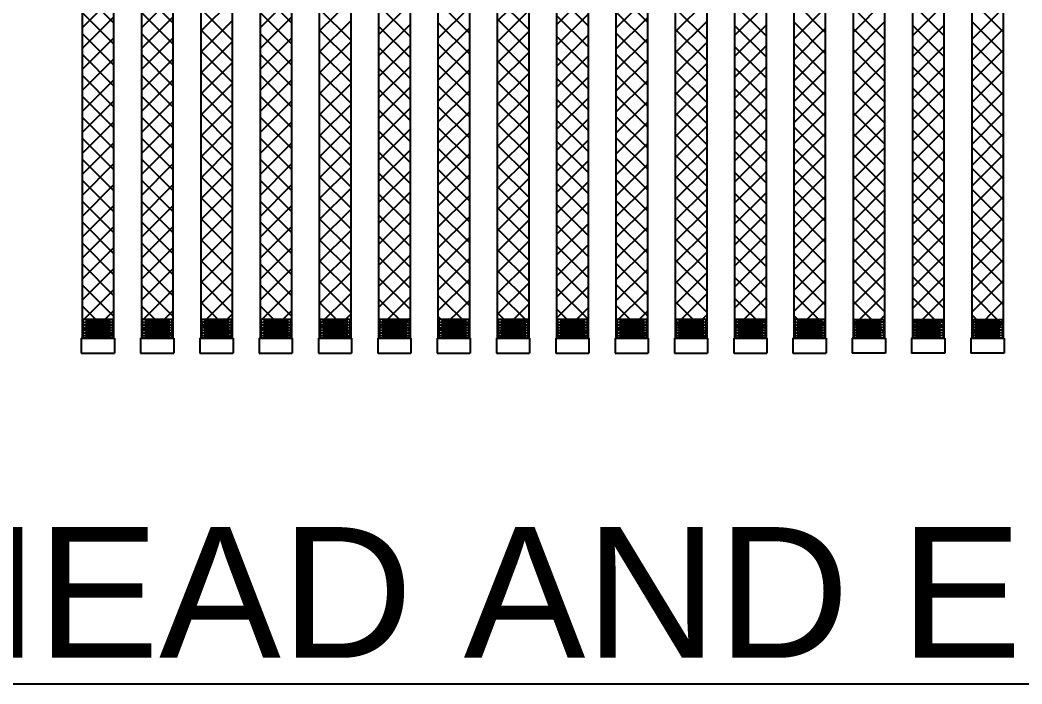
# Model space of a CAD drawing. Header units: inches. Extents: x 12 to 318, y 5 to 204.
# Drawn here: x 173.82 to 184.73, y 171.18 to 178.42 of the extents above; entities that cross this region are included whole.
import ezdxf

# ---------------------------------------------------------------- set-up
doc = ezdxf.new("R2010")
doc.units = ezdxf.units.IN
doc.header["$LTSCALE"] = 9.5
doc.header["$MEASUREMENT"] = 0
doc.layers.get('0').update_dxf_attribs({"lineweight": 25})
doc.layers.add('Brade', color=5, linetype='Continuous', lineweight=25, true_color=0x0000ff)
doc.layers.add('Symbol (ANSI)', color=7, linetype='Continuous', lineweight=25)
doc.styles.add('Note Text (ANSI)', font='arial.ttf')

# ---------------------------------------------------------------- blocks, each defined once
blk = doc.blocks.new('UPPER HEAD ADN ELEMENT DETAIL')
at = {"layer": 'Brade', "lineweight": 25}
for p, q in [((-0.51545, 0.00996), (-0.51545, -0.5377)), ((-0.49742, 0.00996), (-0.49742, -0.5377)), ((-0.48144, 0.00996), (-0.48144, -0.5377)), ((-0.46341, 0.00996), (-0.46341, -0.5377)), ((-0.44743, 0.00996), (-0.44743, -0.5377)), ((-0.4294, 0.00996), (-0.4294, -0.5377)), ((-0.41341, 0.00996), (-0.41341, -0.5377)), ((-0.39539, 0.00996), (-0.39539, -0.5377)), ((-0.3794, 0.00996), (-0.3794, -0.5377)), ((-0.36138, 0.00996), (-0.36138, -0.5377)), ((-0.34539, 0.00996), (-0.34539, -0.5377)), ((-0.32736, 0.00996), (-0.32736, -0.5377)), ((-0.31138, 0.00996), (-0.31138, -0.5377)), ((-0.29335, 0.00996), (-0.29335, -0.5377)), ((-0.27737, 0.00996), (-0.27737, -0.5377)), ((-0.25934, 0.00996), (-0.25934, -0.5377)), ((-0.24336, 0.00996), (-0.24336, -0.5377)), ((-0.22533, 0.00996), (-0.22533, -0.5377)), ((-0.20934, 0.00996), (-0.20934, -0.5377)), ((-0.19132, 0.00996), (-0.19132, -0.5377)), ((-0.17533, 0.00996), (-0.17533, -0.5377)), ((-0.15731, 0.00996), (-0.15731, -0.5377)), ((-0.14132, 0.00996), (-0.14132, -0.5377)), ((-0.12329, 0.00996), (-0.12329, -0.5377)), ((-0.10731, 0.00996), (-0.10731, -0.5377)), ((-0.08928, 0.00996), (-0.08928, -0.5377)), ((-0.0733, 0.00996), (-0.0733, -0.5377)), ((-0.05527, 0.00996), (-0.05527, -0.5377)), ((-0.03929, 0.00996), (-0.03929, -0.5377)), ((-0.02126, 0.00996), (-0.02126, -0.5377)), ((-0.00527, 0.00996), (-0.00527, -0.5377)), ((0.01275, 0.00996), (0.01275, -0.5377)), ((-0.49793, -0.52699), (-0.51494, -0.52699)), ((-0.51494, -0.52699), (-0.51494, -0.5377)), ((-0.49793, -0.52699), (-0.51494, -0.52699)), ((-0.51494, -0.52699), (-0.51494, -0.5377)), ((-0.49913, -0.52784), (-0.51349, -0.52784)), ((-0.49793, -0.52699), (-0.49793, -0.5377)), ((-0.49793, -0.52699), (-0.49793, -0.5377)), ((-0.46392, -0.52699), (-0.48093, -0.52699)), ((-0.48093, -0.52699), (-0.48093, -0.5377)), ((-0.46392, -0.52699), (-0.48093, -0.52699)), ((-0.48093, -0.52699), (-0.48093, -0.5377)), ((-0.46512, -0.52784), (-0.47948, -0.52784)), ((-0.46392, -0.52699), (-0.46392, -0.5377)), ((-0.46392, -0.52699), (-0.46392, -0.5377)), ((-0.42991, -0.52699), (-0.44692, -0.52699)), ((-0.44692, -0.52699), (-0.44692, -0.5377)), ((-0.42991, -0.52699), (-0.44692, -0.52699)), ((-0.44692, -0.52699), (-0.44692, -0.5377)), ((-0.4311, -0.52784), (-0.44546, -0.52784)), ((-0.42991, -0.52699), (-0.42991, -0.5377)), ((-0.42991, -0.52699), (-0.42991, -0.5377)), ((-0.3959, -0.52699), (-0.4129, -0.52699)), ((-0.4129, -0.52699), (-0.4129, -0.5377)), ((-0.3959, -0.52699), (-0.4129, -0.52699)), ((-0.4129, -0.52699), (-0.4129, -0.5377)), ((-0.39709, -0.52784), (-0.41145, -0.52784)), ((-0.3959, -0.52699), (-0.3959, -0.5377)), ((-0.3959, -0.52699), (-0.3959, -0.5377)), ((-0.36189, -0.52699), (-0.37889, -0.52699)), ((-0.37889, -0.52699), (-0.37889, -0.5377)), ((-0.36189, -0.52699), (-0.37889, -0.52699)), ((-0.37889, -0.52699), (-0.37889, -0.5377)), ((-0.36308, -0.52784), (-0.37744, -0.52784)), ((-0.36189, -0.52699), (-0.36189, -0.5377)), ((-0.36189, -0.52699), (-0.36189, -0.5377)), ((-0.32787, -0.52699), (-0.34488, -0.52699)), ((-0.34488, -0.52699), (-0.34488, -0.5377)), ((-0.32787, -0.52699), (-0.34488, -0.52699)), ((-0.34488, -0.52699), (-0.34488, -0.5377)), ((-0.32907, -0.52784), (-0.34343, -0.52784)), ((-0.32787, -0.52699), (-0.32787, -0.5377)), ((-0.32787, -0.52699), (-0.32787, -0.5377)), ((-0.29386, -0.52699), (-0.31087, -0.52699)), ((-0.31087, -0.52699), (-0.31087, -0.5377)), ((-0.29386, -0.52699), (-0.31087, -0.52699)), ((-0.31087, -0.52699), (-0.31087, -0.5377)), ((-0.29506, -0.52784), (-0.30942, -0.52784)), ((-0.29386, -0.52699), (-0.29386, -0.5377)), ((-0.29386, -0.52699), (-0.29386, -0.5377)), ((-0.27686, -0.52699), (-0.27686, -0.5377)), ((-0.25985, -0.52699), (-0.27686, -0.52699)), ((-0.27686, -0.52699), (-0.27686, -0.5377)), ((-0.25985, -0.52699), (-0.27686, -0.52699)), ((-0.26105, -0.52784), (-0.27541, -0.52784)), ((-0.25985, -0.52699), (-0.25985, -0.5377)), ((-0.25985, -0.52699), (-0.25985, -0.5377)), ((-0.24285, -0.52699), (-0.24285, -0.5377)), ((-0.22584, -0.52699), (-0.24285, -0.52699)), ((-0.24285, -0.52699), (-0.24285, -0.5377)), ((-0.22584, -0.52699), (-0.24285, -0.52699)), ((-0.22703, -0.52784), (-0.24139, -0.52784)), ((-0.22584, -0.52699), (-0.22584, -0.5377)), ((-0.22584, -0.52699), (-0.22584, -0.5377)), ((-0.20883, -0.52699), (-0.20883, -0.5377)), ((-0.19183, -0.52699), (-0.20883, -0.52699)), ((-0.20883, -0.52699), (-0.20883, -0.5377)), ((-0.19183, -0.52699), (-0.20883, -0.52699)), ((-0.19302, -0.52784), (-0.20738, -0.52784)), ((-0.19183, -0.52699), (-0.19183, -0.5377)), ((-0.19183, -0.52699), (-0.19183, -0.5377)), ((-0.17482, -0.52699), (-0.17482, -0.5377)), ((-0.15782, -0.52699), (-0.17482, -0.52699)), ((-0.17482, -0.52699), (-0.17482, -0.5377)), ((-0.15782, -0.52699), (-0.17482, -0.52699)), ((-0.15901, -0.52784), (-0.17337, -0.52784)), ((-0.15782, -0.52699), (-0.15782, -0.5377)), ((-0.15782, -0.52699), (-0.15782, -0.5377)), ((-0.14081, -0.52699), (-0.14081, -0.5377)), ((-0.1238, -0.52699), (-0.14081, -0.52699)), ((-0.14081, -0.52699), (-0.14081, -0.5377)), ((-0.1238, -0.52699), (-0.14081, -0.52699)), ((-0.125, -0.52784), (-0.13936, -0.52784)), ((-0.1238, -0.52699), (-0.1238, -0.5377)), ((-0.1238, -0.52699), (-0.1238, -0.5377)), ((-0.1068, -0.52699), (-0.1068, -0.5377)), ((-0.08979, -0.52699), (-0.1068, -0.52699)), ((-0.1068, -0.52699), (-0.1068, -0.5377)), ((-0.08979, -0.52699), (-0.1068, -0.52699)), ((-0.09099, -0.52784), (-0.10535, -0.52784)), ((-0.08979, -0.52699), (-0.08979, -0.5377)), ((-0.08979, -0.52699), (-0.08979, -0.5377)), ((-0.07279, -0.52699), (-0.07279, -0.5377)), ((-0.07279, -0.52699), (-0.05578, -0.52699)), ((-0.07279, -0.52699), (-0.07279, -0.5377)), ((-0.07279, -0.52699), (-0.05578, -0.52699)), ((-0.07159, -0.52784), (-0.05723, -0.52784)), ((-0.05578, -0.52699), (-0.05578, -0.5377)), ((-0.05578, -0.52699), (-0.05578, -0.5377)), ((-0.03878, -0.52699), (-0.03878, -0.5377)), ((-0.03878, -0.52699), (-0.02177, -0.52699)), ((-0.03878, -0.52699), (-0.03878, -0.5377)), ((-0.03878, -0.52699), (-0.02177, -0.52699)), ((-0.03758, -0.52784), (-0.02322, -0.52784)), ((-0.02177, -0.52699), (-0.02177, -0.5377)), ((-0.02177, -0.52699), (-0.02177, -0.5377)), ((-0.00476, -0.52699), (-0.00476, -0.5377)), ((-0.00476, -0.52699), (0.01224, -0.52699)), ((-0.00476, -0.52699), (-0.00476, -0.5377)), ((-0.00476, -0.52699), (0.01224, -0.52699)), ((-0.00357, -0.52784), (0.01079, -0.52784)), ((0.01224, -0.52699), (0.01224, -0.5377)), ((0.01224, -0.52699), (0.01224, -0.5377)), ((-0.51494, -0.52852), (-0.49793, -0.52852)), ((-0.51494, -0.52852), (-0.49793, -0.52852)), ((-0.51494, -0.53005), (-0.49793, -0.53005)), ((-0.51494, -0.53005), (-0.49793, -0.53005)), ((-0.51494, -0.53158), (-0.49793, -0.53158)), ((-0.51494, -0.53158), (-0.49793, -0.53158)), ((-0.51494, -0.53311), (-0.49793, -0.53311)), ((-0.51494, -0.53311), (-0.49793, -0.53311)), ((-0.49913, -0.52937), (-0.51349, -0.52937)), ((-0.49913, -0.5309), (-0.51349, -0.5309)), ((-0.49913, -0.53243), (-0.51349, -0.53243)), ((-0.49913, -0.53396), (-0.51349, -0.53396)), ((-0.48093, -0.52852), (-0.46392, -0.52852)), ((-0.48093, -0.52852), (-0.46392, -0.52852)), ((-0.48093, -0.53005), (-0.46392, -0.53005)), ((-0.48093, -0.53005), (-0.46392, -0.53005)), ((-0.48093, -0.53158), (-0.46392, -0.53158)), ((-0.48093, -0.53158), (-0.46392, -0.53158)), ((-0.48093, -0.53311), (-0.46392, -0.53311)), ((-0.48093, -0.53311), (-0.46392, -0.53311)), ((-0.46512, -0.52937), (-0.47948, -0.52937)), ((-0.46512, -0.5309), (-0.47948, -0.5309)), ((-0.46512, -0.53243), (-0.47948, -0.53243)), ((-0.46512, -0.53396), (-0.47948, -0.53396)), ((-0.44692, -0.52852), (-0.42991, -0.52852)), ((-0.44692, -0.52852), (-0.42991, -0.52852)), ((-0.44692, -0.53005), (-0.42991, -0.53005)), ((-0.44692, -0.53005), (-0.42991, -0.53005)), ((-0.44692, -0.53158), (-0.42991, -0.53158)), ((-0.44692, -0.53158), (-0.42991, -0.53158)), ((-0.44692, -0.53311), (-0.42991, -0.53311)), ((-0.44692, -0.53311), (-0.42991, -0.53311)), ((-0.4311, -0.52937), (-0.44546, -0.52937)), ((-0.4311, -0.5309), (-0.44546, -0.5309)), ((-0.4311, -0.53243), (-0.44546, -0.53243)), ((-0.4311, -0.53396), (-0.44546, -0.53396)), ((-0.4129, -0.52852), (-0.3959, -0.52852)), ((-0.4129, -0.52852), (-0.3959, -0.52852)), ((-0.4129, -0.53005), (-0.3959, -0.53005)), ((-0.4129, -0.53005), (-0.3959, -0.53005)), ((-0.4129, -0.53158), (-0.3959, -0.53158)), ((-0.4129, -0.53158), (-0.3959, -0.53158)), ((-0.4129, -0.53311), (-0.3959, -0.53311)), ((-0.4129, -0.53311), (-0.3959, -0.53311)), ((-0.39709, -0.52937), (-0.41145, -0.52937)), ((-0.39709, -0.5309), (-0.41145, -0.5309)), ((-0.39709, -0.53243), (-0.41145, -0.53243)), ((-0.39709, -0.53396), (-0.41145, -0.53396)), ((-0.37889, -0.52852), (-0.36189, -0.52852)), ((-0.37889, -0.52852), (-0.36189, -0.52852)), ((-0.37889, -0.53005), (-0.36189, -0.53005)), ((-0.37889, -0.53005), (-0.36189, -0.53005)), ((-0.37889, -0.53158), (-0.36189, -0.53158)), ((-0.37889, -0.53158), (-0.36189, -0.53158)), ((-0.37889, -0.53311), (-0.36189, -0.53311)), ((-0.37889, -0.53311), (-0.36189, -0.53311)), ((-0.36308, -0.52937), (-0.37744, -0.52937)), ((-0.36308, -0.5309), (-0.37744, -0.5309)), ((-0.36308, -0.53243), (-0.37744, -0.53243)), ((-0.36308, -0.53396), (-0.37744, -0.53396)), ((-0.34488, -0.52852), (-0.32787, -0.52852)), ((-0.34488, -0.52852), (-0.32787, -0.52852)), ((-0.34488, -0.53005), (-0.32787, -0.53005)), ((-0.34488, -0.53005), (-0.32787, -0.53005)), ((-0.34488, -0.53158), (-0.32787, -0.53158)), ((-0.34488, -0.53158), (-0.32787, -0.53158)), ((-0.34488, -0.53311), (-0.32787, -0.53311)), ((-0.34488, -0.53311), (-0.32787, -0.53311)), ((-0.32907, -0.52937), (-0.34343, -0.52937)), ((-0.32907, -0.5309), (-0.34343, -0.5309)), ((-0.32907, -0.53243), (-0.34343, -0.53243)), ((-0.32907, -0.53396), (-0.34343, -0.53396)), ((-0.31087, -0.52852), (-0.29386, -0.52852)), ((-0.31087, -0.52852), (-0.29386, -0.52852)), ((-0.31087, -0.53005), (-0.29386, -0.53005)), ((-0.31087, -0.53005), (-0.29386, -0.53005)), ((-0.31087, -0.53158), (-0.29386, -0.53158)), ((-0.31087, -0.53158), (-0.29386, -0.53158)), ((-0.31087, -0.53311), (-0.29386, -0.53311)), ((-0.31087, -0.53311), (-0.29386, -0.53311)), ((-0.29506, -0.52937), (-0.30942, -0.52937)), ((-0.29506, -0.5309), (-0.30942, -0.5309)), ((-0.29506, -0.53243), (-0.30942, -0.53243)), ((-0.29506, -0.53396), (-0.30942, -0.53396)), ((-0.27686, -0.52852), (-0.25985, -0.52852)), ((-0.27686, -0.52852), (-0.25985, -0.52852)), ((-0.27686, -0.53005), (-0.25985, -0.53005)), ((-0.27686, -0.53005), (-0.25985, -0.53005)), ((-0.27686, -0.53158), (-0.25985, -0.53158)), ((-0.27686, -0.53158), (-0.25985, -0.53158)), ((-0.27686, -0.53311), (-0.25985, -0.53311)), ((-0.27686, -0.53311), (-0.25985, -0.53311)), ((-0.26105, -0.52937), (-0.27541, -0.52937)), ((-0.26105, -0.5309), (-0.27541, -0.5309)), ((-0.26105, -0.53243), (-0.27541, -0.53243)), ((-0.26105, -0.53396), (-0.27541, -0.53396)), ((-0.24285, -0.52852), (-0.22584, -0.52852)), ((-0.24285, -0.52852), (-0.22584, -0.52852)), ((-0.24285, -0.53005), (-0.22584, -0.53005)), ((-0.24285, -0.53005), (-0.22584, -0.53005)), ((-0.24285, -0.53158), (-0.22584, -0.53158)), ((-0.24285, -0.53158), (-0.22584, -0.53158)), ((-0.24285, -0.53311), (-0.22584, -0.53311)), ((-0.24285, -0.53311), (-0.22584, -0.53311)), ((-0.22703, -0.52937), (-0.24139, -0.52937)), ((-0.22703, -0.5309), (-0.24139, -0.5309)), ((-0.22703, -0.53243), (-0.24139, -0.53243)), ((-0.22703, -0.53396), (-0.24139, -0.53396)), ((-0.20883, -0.52852), (-0.19183, -0.52852)), ((-0.20883, -0.52852), (-0.19183, -0.52852)), ((-0.20883, -0.53005), (-0.19183, -0.53005)), ((-0.20883, -0.53005), (-0.19183, -0.53005)), ((-0.20883, -0.53158), (-0.19183, -0.53158)), ((-0.20883, -0.53158), (-0.19183, -0.53158)), ((-0.20883, -0.53311), (-0.19183, -0.53311)), ((-0.20883, -0.53311), (-0.19183, -0.53311)), ((-0.19302, -0.52937), (-0.20738, -0.52937)), ((-0.19302, -0.5309), (-0.20738, -0.5309)), ((-0.19302, -0.53243), (-0.20738, -0.53243)), ((-0.19302, -0.53396), (-0.20738, -0.53396)), ((-0.17482, -0.52852), (-0.15782, -0.52852)), ((-0.17482, -0.52852), (-0.15782, -0.52852)), ((-0.17482, -0.53005), (-0.15782, -0.53005)), ((-0.17482, -0.53005), (-0.15782, -0.53005)), ((-0.17482, -0.53158), (-0.15782, -0.53158)), ((-0.17482, -0.53158), (-0.15782, -0.53158)), ((-0.17482, -0.53311), (-0.15782, -0.53311)), ((-0.17482, -0.53311), (-0.15782, -0.53311)), ((-0.15901, -0.52937), (-0.17337, -0.52937)), ((-0.15901, -0.5309), (-0.17337, -0.5309)), ((-0.15901, -0.53243), (-0.17337, -0.53243)), ((-0.15901, -0.53396), (-0.17337, -0.53396)), ((-0.14081, -0.52852), (-0.1238, -0.52852)), ((-0.14081, -0.52852), (-0.1238, -0.52852)), ((-0.14081, -0.53005), (-0.1238, -0.53005)), ((-0.14081, -0.53005), (-0.1238, -0.53005)), ((-0.14081, -0.53158), (-0.1238, -0.53158)), ((-0.14081, -0.53158), (-0.1238, -0.53158)), ((-0.14081, -0.53311), (-0.1238, -0.53311)), ((-0.14081, -0.53311), (-0.1238, -0.53311)), ((-0.125, -0.52937), (-0.13936, -0.52937)), ((-0.125, -0.5309), (-0.13936, -0.5309)), ((-0.125, -0.53243), (-0.13936, -0.53243)), ((-0.125, -0.53396), (-0.13936, -0.53396)), ((-0.1068, -0.52852), (-0.08979, -0.52852)), ((-0.1068, -0.52852), (-0.08979, -0.52852)), ((-0.1068, -0.53005), (-0.08979, -0.53005)), ((-0.1068, -0.53005), (-0.08979, -0.53005)), ((-0.1068, -0.53158), (-0.08979, -0.53158)), ((-0.1068, -0.53158), (-0.08979, -0.53158)), ((-0.1068, -0.53311), (-0.08979, -0.53311)), ((-0.1068, -0.53311), (-0.08979, -0.53311)), ((-0.09099, -0.52937), (-0.10535, -0.52937)), ((-0.09099, -0.5309), (-0.10535, -0.5309)), ((-0.09099, -0.53243), (-0.10535, -0.53243)), ((-0.09099, -0.53396), (-0.10535, -0.53396)), ((-0.05578, -0.52852), (-0.07279, -0.52852)), ((-0.05578, -0.52852), (-0.07279, -0.52852)), ((-0.05578, -0.53005), (-0.07279, -0.53005)), ((-0.05578, -0.53005), (-0.07279, -0.53005)), ((-0.05578, -0.53158), (-0.07279, -0.53158)), ((-0.05578, -0.53158), (-0.07279, -0.53158)), ((-0.05578, -0.53311), (-0.07279, -0.53311)), ((-0.05578, -0.53311), (-0.07279, -0.53311)), ((-0.07159, -0.52937), (-0.05723, -0.52937)), ((-0.07159, -0.5309), (-0.05723, -0.5309)), ((-0.07159, -0.53243), (-0.05723, -0.53243)), ((-0.07159, -0.53396), (-0.05723, -0.53396)), ((-0.02177, -0.52852), (-0.03878, -0.52852)), ((-0.02177, -0.52852), (-0.03878, -0.52852)), ((-0.02177, -0.53005), (-0.03878, -0.53005)), ((-0.02177, -0.53005), (-0.03878, -0.53005)), ((-0.02177, -0.53158), (-0.03878, -0.53158)), ((-0.02177, -0.53158), (-0.03878, -0.53158)), ((-0.02177, -0.53311), (-0.03878, -0.53311)), ((-0.02177, -0.53311), (-0.03878, -0.53311)), ((-0.03758, -0.52937), (-0.02322, -0.52937)), ((-0.03758, -0.5309), (-0.02322, -0.5309)), ((-0.03758, -0.53243), (-0.02322, -0.53243)), ((-0.03758, -0.53396), (-0.02322, -0.53396)), ((0.01224, -0.52852), (-0.00476, -0.52852)), ((0.01224, -0.52852), (-0.00476, -0.52852)), ((0.01224, -0.53005), (-0.00476, -0.53005)), ((0.01224, -0.53005), (-0.00476, -0.53005)), ((0.01224, -0.53158), (-0.00476, -0.53158)), ((0.01224, -0.53158), (-0.00476, -0.53158)), ((0.01224, -0.53311), (-0.00476, -0.53311)), ((0.01224, -0.53311), (-0.00476, -0.53311)), ((-0.00357, -0.52937), (0.01079, -0.52937)), ((-0.00357, -0.5309), (0.01079, -0.5309)), ((-0.00357, -0.53243), (0.01079, -0.53243)), ((-0.00357, -0.53396), (0.01079, -0.53396)), ((-0.51596, -0.5377), (-0.51596, -0.54621)), ((-0.51596, -0.5377), (-0.49691, -0.5377)), ((-0.49742, -0.5377), (-0.51545, -0.5377)), ((-0.51494, -0.53464), (-0.49793, -0.53464)), ((-0.51494, -0.53464), (-0.49793, -0.53464)), ((-0.51494, -0.53617), (-0.49793, -0.53617)), ((-0.51494, -0.53617), (-0.49793, -0.53617)), ((-0.51494, -0.5377), (-0.49793, -0.5377)), ((-0.49913, -0.53549), (-0.51349, -0.53549)), ((-0.49913, -0.53702), (-0.51349, -0.53702)), ((-0.49691, -0.5377), (-0.49691, -0.54621)), ((-0.48195, -0.5377), (-0.48195, -0.54621)), ((-0.48195, -0.5377), (-0.4629, -0.5377)), ((-0.46341, -0.5377), (-0.48144, -0.5377)), ((-0.48093, -0.53464), (-0.46392, -0.53464)), ((-0.48093, -0.53464), (-0.46392, -0.53464)), ((-0.48093, -0.53617), (-0.46392, -0.53617)), ((-0.48093, -0.53617), (-0.46392, -0.53617)), ((-0.48093, -0.5377), (-0.46392, -0.5377)), ((-0.46512, -0.53549), (-0.47948, -0.53549)), ((-0.46512, -0.53702), (-0.47948, -0.53702)), ((-0.4629, -0.5377), (-0.4629, -0.54621)), ((-0.44794, -0.5377), (-0.44794, -0.54621)), ((-0.44794, -0.5377), (-0.42889, -0.5377)), ((-0.4294, -0.5377), (-0.44743, -0.5377)), ((-0.44692, -0.53464), (-0.42991, -0.53464)), ((-0.44692, -0.53464), (-0.42991, -0.53464)), ((-0.44692, -0.53617), (-0.42991, -0.53617)), ((-0.44692, -0.53617), (-0.42991, -0.53617)), ((-0.44692, -0.5377), (-0.42991, -0.5377)), ((-0.4311, -0.53549), (-0.44546, -0.53549)), ((-0.4311, -0.53702), (-0.44546, -0.53702)), ((-0.42889, -0.5377), (-0.42889, -0.54621)), ((-0.41392, -0.5377), (-0.41392, -0.54621)), ((-0.41392, -0.5377), (-0.39488, -0.5377)), ((-0.39539, -0.5377), (-0.41341, -0.5377)), ((-0.4129, -0.53464), (-0.3959, -0.53464)), ((-0.4129, -0.53464), (-0.3959, -0.53464)), ((-0.4129, -0.53617), (-0.3959, -0.53617)), ((-0.4129, -0.53617), (-0.3959, -0.53617)), ((-0.4129, -0.5377), (-0.3959, -0.5377)), ((-0.39709, -0.53549), (-0.41145, -0.53549)), ((-0.39709, -0.53702), (-0.41145, -0.53702)), ((-0.39488, -0.5377), (-0.39488, -0.54621)), ((-0.37991, -0.5377), (-0.37991, -0.54621)), ((-0.37991, -0.5377), (-0.36087, -0.5377)), ((-0.36138, -0.5377), (-0.3794, -0.5377)), ((-0.37889, -0.53464), (-0.36189, -0.53464)), ((-0.37889, -0.53464), (-0.36189, -0.53464)), ((-0.37889, -0.53617), (-0.36189, -0.53617)), ((-0.37889, -0.53617), (-0.36189, -0.53617)), ((-0.37889, -0.5377), (-0.36189, -0.5377)), ((-0.36308, -0.53549), (-0.37744, -0.53549)), ((-0.36308, -0.53702), (-0.37744, -0.53702)), ((-0.36087, -0.5377), (-0.36087, -0.54621)), ((-0.3459, -0.5377), (-0.3459, -0.54621)), ((-0.3459, -0.5377), (-0.32685, -0.5377)), ((-0.32736, -0.5377), (-0.34539, -0.5377)), ((-0.34488, -0.53464), (-0.32787, -0.53464)), ((-0.34488, -0.53464), (-0.32787, -0.53464)), ((-0.34488, -0.53617), (-0.32787, -0.53617)), ((-0.34488, -0.53617), (-0.32787, -0.53617)), ((-0.34488, -0.5377), (-0.32787, -0.5377)), ((-0.32907, -0.53549), (-0.34343, -0.53549)), ((-0.32907, -0.53702), (-0.34343, -0.53702)), ((-0.32685, -0.5377), (-0.32685, -0.54621)), ((-0.31189, -0.5377), (-0.31189, -0.54621)), ((-0.31189, -0.5377), (-0.29284, -0.5377)), ((-0.29335, -0.5377), (-0.31138, -0.5377)), ((-0.31087, -0.53464), (-0.29386, -0.53464)), ((-0.31087, -0.53464), (-0.29386, -0.53464)), ((-0.31087, -0.53617), (-0.29386, -0.53617)), ((-0.31087, -0.53617), (-0.29386, -0.53617)), ((-0.31087, -0.5377), (-0.29386, -0.5377)), ((-0.29506, -0.53549), (-0.30942, -0.53549)), ((-0.29506, -0.53702), (-0.30942, -0.53702)), ((-0.29284, -0.5377), (-0.29284, -0.54621)), ((-0.27788, -0.5377), (-0.25883, -0.5377)), ((-0.27788, -0.5377), (-0.27788, -0.54621)), ((-0.25934, -0.5377), (-0.27737, -0.5377)), ((-0.27686, -0.53464), (-0.25985, -0.53464)), ((-0.27686, -0.53464), (-0.25985, -0.53464)), ((-0.27686, -0.53617), (-0.25985, -0.53617)), ((-0.27686, -0.53617), (-0.25985, -0.53617)), ((-0.27686, -0.5377), (-0.25985, -0.5377)), ((-0.26105, -0.53549), (-0.27541, -0.53549)), ((-0.26105, -0.53702), (-0.27541, -0.53702)), ((-0.25883, -0.5377), (-0.25883, -0.54621)), ((-0.24387, -0.5377), (-0.22482, -0.5377)), ((-0.24387, -0.5377), (-0.24387, -0.54621)), ((-0.22533, -0.5377), (-0.24336, -0.5377)), ((-0.24285, -0.53464), (-0.22584, -0.53464)), ((-0.24285, -0.53464), (-0.22584, -0.53464)), ((-0.24285, -0.53617), (-0.22584, -0.53617)), ((-0.24285, -0.53617), (-0.22584, -0.53617)), ((-0.24285, -0.5377), (-0.22584, -0.5377)), ((-0.22703, -0.53549), (-0.24139, -0.53549)), ((-0.22703, -0.53702), (-0.24139, -0.53702)), ((-0.22482, -0.5377), (-0.22482, -0.54621)), ((-0.20985, -0.5377), (-0.19081, -0.5377)), ((-0.20985, -0.5377), (-0.20985, -0.54621)), ((-0.19132, -0.5377), (-0.20934, -0.5377)), ((-0.20883, -0.53464), (-0.19183, -0.53464)), ((-0.20883, -0.53464), (-0.19183, -0.53464)), ((-0.20883, -0.53617), (-0.19183, -0.53617)), ((-0.20883, -0.53617), (-0.19183, -0.53617)), ((-0.20883, -0.5377), (-0.19183, -0.5377)), ((-0.19302, -0.53549), (-0.20738, -0.53549)), ((-0.19302, -0.53702), (-0.20738, -0.53702)), ((-0.19081, -0.5377), (-0.19081, -0.54621)), ((-0.17584, -0.5377), (-0.1568, -0.5377)), ((-0.17584, -0.5377), (-0.17584, -0.54621)), ((-0.15731, -0.5377), (-0.17533, -0.5377)), ((-0.17482, -0.53464), (-0.15782, -0.53464)), ((-0.17482, -0.53464), (-0.15782, -0.53464)), ((-0.17482, -0.53617), (-0.15782, -0.53617)), ((-0.17482, -0.53617), (-0.15782, -0.53617)), ((-0.17482, -0.5377), (-0.15782, -0.5377)), ((-0.15901, -0.53549), (-0.17337, -0.53549)), ((-0.15901, -0.53702), (-0.17337, -0.53702)), ((-0.1568, -0.5377), (-0.1568, -0.54621)), ((-0.14183, -0.5377), (-0.12278, -0.5377)), ((-0.14183, -0.5377), (-0.14183, -0.54621)), ((-0.12329, -0.5377), (-0.14132, -0.5377)), ((-0.14081, -0.53464), (-0.1238, -0.53464)), ((-0.14081, -0.53464), (-0.1238, -0.53464)), ((-0.14081, -0.53617), (-0.1238, -0.53617)), ((-0.14081, -0.53617), (-0.1238, -0.53617)), ((-0.14081, -0.5377), (-0.1238, -0.5377)), ((-0.125, -0.53549), (-0.13936, -0.53549)), ((-0.125, -0.53702), (-0.13936, -0.53702)), ((-0.12278, -0.5377), (-0.12278, -0.54621)), ((-0.10782, -0.5377), (-0.08877, -0.5377)), ((-0.10782, -0.5377), (-0.10782, -0.54621)), ((-0.08928, -0.5377), (-0.10731, -0.5377)), ((-0.1068, -0.53464), (-0.08979, -0.53464)), ((-0.1068, -0.53464), (-0.08979, -0.53464)), ((-0.1068, -0.53617), (-0.08979, -0.53617)), ((-0.1068, -0.53617), (-0.08979, -0.53617)), ((-0.1068, -0.5377), (-0.08979, -0.5377)), ((-0.09099, -0.53549), (-0.10535, -0.53549)), ((-0.09099, -0.53702), (-0.10535, -0.53702)), ((-0.08877, -0.5377), (-0.08877, -0.54621)), ((-0.07381, -0.5377), (-0.07381, -0.54621)), ((-0.05476, -0.5377), (-0.07381, -0.5377)), ((-0.0733, -0.5377), (-0.05527, -0.5377)), ((-0.05578, -0.53464), (-0.07279, -0.53464)), ((-0.05578, -0.53464), (-0.07279, -0.53464)), ((-0.05578, -0.53617), (-0.07279, -0.53617)), ((-0.05578, -0.53617), (-0.07279, -0.53617)), ((-0.05578, -0.5377), (-0.07279, -0.5377)), ((-0.07159, -0.53549), (-0.05723, -0.53549)), ((-0.07159, -0.53702), (-0.05723, -0.53702)), ((-0.05476, -0.5377), (-0.05476, -0.54621)), ((-0.02075, -0.5377), (-0.0398, -0.5377)), ((-0.0398, -0.5377), (-0.0398, -0.54621)), ((-0.03929, -0.5377), (-0.02126, -0.5377)), ((-0.02177, -0.53464), (-0.03878, -0.53464)), ((-0.02177, -0.53464), (-0.03878, -0.53464)), ((-0.02177, -0.53617), (-0.03878, -0.53617)), ((-0.02177, -0.53617), (-0.03878, -0.53617)), ((-0.02177, -0.5377), (-0.03878, -0.5377)), ((-0.03758, -0.53549), (-0.02322, -0.53549)), ((-0.03758, -0.53702), (-0.02322, -0.53702)), ((-0.02075, -0.5377), (-0.02075, -0.54621)), ((0.01326, -0.5377), (-0.00578, -0.5377)), ((-0.00578, -0.5377), (-0.00578, -0.54621)), ((-0.00527, -0.5377), (0.01275, -0.5377)), ((0.01224, -0.53464), (-0.00476, -0.53464)), ((0.01224, -0.53464), (-0.00476, -0.53464)), ((0.01224, -0.53617), (-0.00476, -0.53617)), ((0.01224, -0.53617), (-0.00476, -0.53617)), ((0.01224, -0.5377), (-0.00476, -0.5377)), ((-0.00357, -0.53549), (0.01079, -0.53549)), ((-0.00357, -0.53702), (0.01079, -0.53702)), ((0.01326, -0.5377), (0.01326, -0.54621)), ((-0.51596, -0.54621), (-0.49691, -0.54621)), ((-0.48195, -0.54621), (-0.4629, -0.54621)), ((-0.44794, -0.54621), (-0.42889, -0.54621)), ((-0.41392, -0.54621), (-0.39488, -0.54621)), ((-0.37991, -0.54621), (-0.36087, -0.54621)), ((-0.3459, -0.54621), (-0.32685, -0.54621)), ((-0.31189, -0.54621), (-0.29284, -0.54621)), ((-0.27788, -0.54621), (-0.25883, -0.54621)), ((-0.24387, -0.54621), (-0.22482, -0.54621)), ((-0.20985, -0.54621), (-0.19081, -0.54621)), ((-0.17584, -0.54621), (-0.1568, -0.54621)), ((-0.14183, -0.54621), (-0.12278, -0.54621)), ((-0.10782, -0.54621), (-0.08877, -0.54621)), ((-0.05476, -0.54621), (-0.07381, -0.54621)), ((-0.02075, -0.54621), (-0.0398, -0.54621)), ((0.01326, -0.54621), (-0.00578, -0.54621))]:
    blk.add_line(p, q, dxfattribs=at)
at = {"layer": 'Brade', "color": 5, "linetype": 'Continuous', "lineweight": 25, "true_color": 0x0000ff}
for p, q in [((-0.51545, -0.33872), (-0.49742, -0.35675)), ((-0.48144, -0.33872), (-0.46341, -0.35675)), ((-0.41341, -0.33872), (-0.39539, -0.35675)), ((-0.27737, -0.35576), (-0.25934, -0.33773)), ((-0.20934, -0.33837), (-0.19132, -0.35639)), ((-0.51545, -0.35953), (-0.49742, -0.3415)), ((-0.48144, -0.35953), (-0.46341, -0.3415)), ((-0.44743, -0.36159), (-0.4294, -0.34357)), ((-0.41341, -0.35953), (-0.39539, -0.3415)), ((-0.3794, -0.36159), (-0.36138, -0.34357)), ((-0.31138, -0.34456), (-0.29335, -0.36258)), ((-0.27737, -0.34249), (-0.25934, -0.36052)), ((-0.24336, -0.35782), (-0.22533, -0.33979)), ((-0.24336, -0.34043), (-0.22533, -0.35846)), ((-0.20934, -0.35988), (-0.19132, -0.34186)), ((-0.17533, -0.36195), (-0.15731, -0.34392)), ((-0.10731, -0.3442), (-0.08928, -0.36223)), ((-0.05527, -0.3442), (-0.0733, -0.36223)), ((0.01275, -0.36195), (-0.00527, -0.34392)), ((-0.44743, -0.34868), (-0.4294, -0.36671)), ((-0.3794, -0.34868), (-0.36138, -0.36671)), ((-0.34539, -0.36366), (-0.32736, -0.34563)), ((-0.34539, -0.34662), (-0.32736, -0.36465)), ((-0.31138, -0.36572), (-0.29335, -0.34769)), ((-0.27737, -0.36778), (-0.25934, -0.34976)), ((-0.20934, -0.35039), (-0.19132, -0.36842)), ((-0.17533, -0.34833), (-0.15731, -0.36635)), ((-0.14132, -0.36401), (-0.12329, -0.34598)), ((-0.14132, -0.34627), (-0.12329, -0.36429)), ((-0.10731, -0.36607), (-0.08928, -0.34805)), ((-0.05527, -0.36607), (-0.0733, -0.34805)), ((-0.02126, -0.36401), (-0.03929, -0.34598)), ((-0.02126, -0.34627), (-0.03929, -0.36429)), ((0.01275, -0.34833), (-0.00527, -0.36635)), ((-0.51545, -0.35075), (-0.49742, -0.36877)), ((-0.51545, -0.37155), (-0.49742, -0.35353)), ((-0.48144, -0.35075), (-0.46341, -0.36877)), ((-0.48144, -0.37155), (-0.46341, -0.35353)), ((-0.44743, -0.37362), (-0.4294, -0.35559)), ((-0.41341, -0.35075), (-0.39539, -0.36877)), ((-0.41341, -0.37155), (-0.39539, -0.35353)), ((-0.3794, -0.37362), (-0.36138, -0.35559)), ((-0.27737, -0.35452), (-0.25934, -0.37254)), ((-0.24336, -0.36984), (-0.22533, -0.35182)), ((-0.24336, -0.35245), (-0.22533, -0.37048)), ((-0.20934, -0.37191), (-0.19132, -0.35388)), ((-0.17533, -0.37397), (-0.15731, -0.35594)), ((0.01275, -0.37397), (-0.00527, -0.35594)), ((-0.44743, -0.36071), (-0.4294, -0.37873)), ((-0.3794, -0.36071), (-0.36138, -0.37873)), ((-0.34539, -0.37568), (-0.32736, -0.35765)), ((-0.34539, -0.35864), (-0.32736, -0.37667)), ((-0.31138, -0.35658), (-0.29335, -0.37461)), ((-0.31138, -0.37774), (-0.29335, -0.35972)), ((-0.27737, -0.37981), (-0.25934, -0.36178)), ((-0.17533, -0.36035), (-0.15731, -0.37838)), ((-0.14132, -0.37603), (-0.12329, -0.35801)), ((-0.14132, -0.35829), (-0.12329, -0.37632)), ((-0.10731, -0.35623), (-0.08928, -0.37425)), ((-0.10731, -0.3781), (-0.08928, -0.36007)), ((-0.05527, -0.35623), (-0.0733, -0.37425)), ((-0.05527, -0.3781), (-0.0733, -0.36007)), ((-0.02126, -0.37603), (-0.03929, -0.35801)), ((-0.02126, -0.35829), (-0.03929, -0.37632)), ((0.01275, -0.36035), (-0.00527, -0.37838)), ((-0.51545, -0.36277), (-0.49742, -0.3808)), ((-0.51545, -0.38358), (-0.49742, -0.36555)), ((-0.48144, -0.36277), (-0.46341, -0.3808)), ((-0.48144, -0.38358), (-0.46341, -0.36555)), ((-0.44743, -0.38564), (-0.4294, -0.36762)), ((-0.41341, -0.36277), (-0.39539, -0.3808)), ((-0.41341, -0.38358), (-0.39539, -0.36555)), ((-0.3794, -0.38564), (-0.36138, -0.36762)), ((-0.27737, -0.36654), (-0.25934, -0.38457)), ((-0.24336, -0.38187), (-0.22533, -0.36384)), ((-0.24336, -0.36448), (-0.22533, -0.38251)), ((-0.20934, -0.36242), (-0.19132, -0.38044)), ((-0.20934, -0.38393), (-0.19132, -0.36591)), ((-0.44743, -0.37273), (-0.4294, -0.39076)), ((-0.3794, -0.37273), (-0.36138, -0.39076)), ((-0.34539, -0.38771), (-0.32736, -0.36968)), ((-0.34539, -0.37067), (-0.32736, -0.3887)), ((-0.31138, -0.36861), (-0.29335, -0.38663)), ((-0.31138, -0.38977), (-0.29335, -0.37174)), ((-0.17533, -0.386), (-0.15731, -0.36797)), ((-0.17533, -0.37238), (-0.15731, -0.3904)), ((-0.14132, -0.38806), (-0.12329, -0.37003)), ((-0.14132, -0.37031), (-0.12329, -0.38834)), ((-0.10731, -0.36825), (-0.08928, -0.38628)), ((-0.10731, -0.39012), (-0.08928, -0.3721)), ((-0.05527, -0.36825), (-0.0733, -0.38628)), ((-0.05527, -0.39012), (-0.0733, -0.3721)), ((-0.02126, -0.38806), (-0.03929, -0.37003)), ((-0.02126, -0.37031), (-0.03929, -0.38834)), ((0.01275, -0.386), (-0.00527, -0.36797)), ((0.01275, -0.37238), (-0.00527, -0.3904)), ((-0.51545, -0.3748), (-0.49742, -0.39282)), ((-0.51545, -0.3956), (-0.49742, -0.37758)), ((-0.48144, -0.3748), (-0.46341, -0.39282)), ((-0.48144, -0.3956), (-0.46341, -0.37758)), ((-0.41341, -0.3748), (-0.39539, -0.39282)), ((-0.41341, -0.3956), (-0.39539, -0.37758)), ((-0.27737, -0.39183), (-0.25934, -0.37381)), ((-0.27737, -0.37857), (-0.25934, -0.39659)), ((-0.24336, -0.39389), (-0.22533, -0.37587)), ((-0.24336, -0.3765), (-0.22533, -0.39453)), ((-0.20934, -0.37444), (-0.19132, -0.39247)), ((-0.20934, -0.39596), (-0.19132, -0.37793)), ((-0.44743, -0.39767), (-0.4294, -0.37964)), ((-0.44743, -0.38476), (-0.4294, -0.40278)), ((-0.3794, -0.39767), (-0.36138, -0.37964)), ((-0.3794, -0.38476), (-0.36138, -0.40278)), ((-0.34539, -0.39973), (-0.32736, -0.3817)), ((-0.34539, -0.38269), (-0.32736, -0.40072)), ((-0.31138, -0.38063), (-0.29335, -0.39866)), ((-0.31138, -0.40179), (-0.29335, -0.38377)), ((-0.17533, -0.39802), (-0.15731, -0.37999)), ((-0.17533, -0.3844), (-0.15731, -0.40243)), ((-0.14132, -0.40008), (-0.12329, -0.38206)), ((-0.14132, -0.38234), (-0.12329, -0.40037)), ((-0.10731, -0.38028), (-0.08928, -0.3983)), ((-0.10731, -0.40215), (-0.08928, -0.38412)), ((-0.05527, -0.38028), (-0.0733, -0.3983)), ((-0.05527, -0.40215), (-0.0733, -0.38412)), ((-0.02126, -0.40008), (-0.03929, -0.38206)), ((-0.02126, -0.38234), (-0.03929, -0.40037)), ((0.01275, -0.39802), (-0.00527, -0.37999)), ((0.01275, -0.3844), (-0.00527, -0.40243)), ((-0.51545, -0.38682), (-0.49742, -0.40485)), ((-0.51545, -0.40763), (-0.49742, -0.3896)), ((-0.48144, -0.38682), (-0.46341, -0.40485)), ((-0.48144, -0.40763), (-0.46341, -0.3896)), ((-0.41341, -0.38682), (-0.39539, -0.40485)), ((-0.41341, -0.40763), (-0.39539, -0.3896)), ((-0.27737, -0.40386), (-0.25934, -0.38583)), ((-0.27737, -0.39059), (-0.25934, -0.40862)), ((-0.24336, -0.40592), (-0.22533, -0.38789)), ((-0.24336, -0.38853), (-0.22533, -0.40656)), ((-0.20934, -0.38647), (-0.19132, -0.40449)), ((-0.20934, -0.40798), (-0.19132, -0.38996)), ((-0.44743, -0.40969), (-0.4294, -0.39167)), ((-0.3794, -0.40969), (-0.36138, -0.39167)), ((-0.34539, -0.41175), (-0.32736, -0.39373)), ((-0.34539, -0.39472), (-0.32736, -0.41274)), ((-0.31138, -0.39266), (-0.29335, -0.41068)), ((-0.31138, -0.41382), (-0.29335, -0.39579)), ((-0.17533, -0.41005), (-0.15731, -0.39202)), ((-0.14132, -0.41211), (-0.12329, -0.39408)), ((-0.14132, -0.39436), (-0.12329, -0.41239)), ((-0.10731, -0.3923), (-0.08928, -0.41033)), ((-0.10731, -0.41417), (-0.08928, -0.39615)), ((-0.05527, -0.3923), (-0.0733, -0.41033)), ((-0.05527, -0.41417), (-0.0733, -0.39615)), ((-0.02126, -0.41211), (-0.03929, -0.39408)), ((-0.02126, -0.39436), (-0.03929, -0.41239)), ((0.01275, -0.41005), (-0.00527, -0.39202)), ((-0.51545, -0.39885), (-0.49742, -0.41687)), ((-0.51545, -0.41965), (-0.49742, -0.40163)), ((-0.48144, -0.39885), (-0.46341, -0.41687)), ((-0.48144, -0.41965), (-0.46341, -0.40163)), ((-0.44743, -0.39678), (-0.4294, -0.41481)), ((-0.41341, -0.39885), (-0.39539, -0.41687)), ((-0.41341, -0.41965), (-0.39539, -0.40163)), ((-0.3794, -0.39678), (-0.36138, -0.41481)), ((-0.27737, -0.41588), (-0.25934, -0.39786)), ((-0.24336, -0.41794), (-0.22533, -0.39992)), ((-0.24336, -0.40055), (-0.22533, -0.41858)), ((-0.20934, -0.39849), (-0.19132, -0.41652)), ((-0.20934, -0.42001), (-0.19132, -0.40198)), ((-0.17533, -0.39643), (-0.15731, -0.41445)), ((0.01275, -0.39643), (-0.00527, -0.41445)), ((-0.44743, -0.42172), (-0.4294, -0.40369)), ((-0.3794, -0.42172), (-0.36138, -0.40369)), ((-0.34539, -0.42378), (-0.32736, -0.40575)), ((-0.34539, -0.40674), (-0.32736, -0.42477)), ((-0.31138, -0.40468), (-0.29335, -0.42271)), ((-0.31138, -0.42584), (-0.29335, -0.40782)), ((-0.27737, -0.40262), (-0.25934, -0.42064)), ((-0.17533, -0.42207), (-0.15731, -0.40404)), ((-0.14132, -0.42413), (-0.12329, -0.40611)), ((-0.14132, -0.40639), (-0.12329, -0.42442)), ((-0.10731, -0.40433), (-0.08928, -0.42235)), ((-0.05527, -0.40433), (-0.0733, -0.42235)), ((-0.02126, -0.42413), (-0.03929, -0.40611)), ((-0.02126, -0.40639), (-0.03929, -0.42442)), ((0.01275, -0.42207), (-0.00527, -0.40404)), ((-0.51545, -0.41087), (-0.49742, -0.4289)), ((-0.48144, -0.41087), (-0.46341, -0.4289)), ((-0.44743, -0.40881), (-0.4294, -0.42683)), ((-0.41341, -0.41087), (-0.39539, -0.4289)), ((-0.3794, -0.40881), (-0.36138, -0.42683)), ((-0.27737, -0.42791), (-0.25934, -0.40988)), ((-0.24336, -0.42997), (-0.22533, -0.41194)), ((-0.24336, -0.41258), (-0.22533, -0.43061)), ((-0.20934, -0.41052), (-0.19132, -0.42854)), ((-0.17533, -0.40845), (-0.15731, -0.42648)), ((-0.10731, -0.4262), (-0.08928, -0.40817)), ((-0.05527, -0.4262), (-0.0733, -0.40817)), ((0.01275, -0.40845), (-0.00527, -0.42648)), ((-0.51545, -0.43168), (-0.49742, -0.41365)), ((-0.48144, -0.43168), (-0.46341, -0.41365)), ((-0.44743, -0.43374), (-0.4294, -0.41572)), ((-0.41341, -0.43168), (-0.39539, -0.41365)), ((-0.3794, -0.43374), (-0.36138, -0.41572)), ((-0.34539, -0.4358), (-0.32736, -0.41778)), ((-0.34539, -0.41877), (-0.32736, -0.43679)), ((-0.31138, -0.41671), (-0.29335, -0.43473)), ((-0.27737, -0.41464), (-0.25934, -0.43267)), ((-0.20934, -0.43203), (-0.19132, -0.41401)), ((-0.17533, -0.4341), (-0.15731, -0.41607)), ((-0.14132, -0.43616), (-0.12329, -0.41813)), ((-0.14132, -0.41841), (-0.12329, -0.43644)), ((-0.10731, -0.41635), (-0.08928, -0.43438)), ((-0.05527, -0.41635), (-0.0733, -0.43438)), ((-0.02126, -0.43616), (-0.03929, -0.41813)), ((-0.02126, -0.41841), (-0.03929, -0.43644)), ((0.01275, -0.4341), (-0.00527, -0.41607)), ((-0.51545, -0.42289), (-0.49742, -0.44092)), ((-0.48144, -0.42289), (-0.46341, -0.44092)), ((-0.44743, -0.42083), (-0.4294, -0.43886)), ((-0.41341, -0.42289), (-0.39539, -0.44092)), ((-0.3794, -0.42083), (-0.36138, -0.43886)), ((-0.31138, -0.43787), (-0.29335, -0.41984)), ((-0.27737, -0.43993), (-0.25934, -0.4219)), ((-0.24336, -0.44199), (-0.22533, -0.42397)), ((-0.24336, -0.4246), (-0.22533, -0.44263)), ((-0.20934, -0.42254), (-0.19132, -0.44057)), ((-0.17533, -0.42048), (-0.15731, -0.4385)), ((-0.10731, -0.43822), (-0.08928, -0.4202)), ((-0.05527, -0.43822), (-0.0733, -0.4202)), ((0.01275, -0.42048), (-0.00527, -0.4385)), ((-0.51545, -0.4437), (-0.49742, -0.42568)), ((-0.48144, -0.4437), (-0.46341, -0.42568)), ((-0.44743, -0.44577), (-0.4294, -0.42774)), ((-0.41341, -0.4437), (-0.39539, -0.42568)), ((-0.3794, -0.44577), (-0.36138, -0.42774)), ((-0.34539, -0.44783), (-0.32736, -0.4298)), ((-0.34539, -0.43079), (-0.32736, -0.44882)), ((-0.31138, -0.42873), (-0.29335, -0.44676)), ((-0.27737, -0.42667), (-0.25934, -0.44469)), ((-0.20934, -0.44406), (-0.19132, -0.42603)), ((-0.17533, -0.44612), (-0.15731, -0.42809)), ((-0.14132, -0.44818), (-0.12329, -0.43016)), ((-0.14132, -0.43044), (-0.12329, -0.44847)), ((-0.10731, -0.42838), (-0.08928, -0.4464)), ((-0.05527, -0.42838), (-0.0733, -0.4464)), ((-0.02126, -0.44818), (-0.03929, -0.43016)), ((-0.02126, -0.43044), (-0.03929, -0.44847)), ((0.01275, -0.44612), (-0.00527, -0.42809)), ((-0.51545, -0.43492), (-0.49742, -0.45295)), ((-0.48144, -0.43492), (-0.46341, -0.45295)), ((-0.44743, -0.43286), (-0.4294, -0.45088)), ((-0.41341, -0.43492), (-0.39539, -0.45295)), ((-0.3794, -0.43286), (-0.36138, -0.45088)), ((-0.31138, -0.44989), (-0.29335, -0.43187)), ((-0.27737, -0.45196), (-0.25934, -0.43393)), ((-0.24336, -0.45402), (-0.22533, -0.43599)), ((-0.20934, -0.43457), (-0.19132, -0.45259)), ((-0.17533, -0.4325), (-0.15731, -0.45053)), ((-0.10731, -0.45025), (-0.08928, -0.43222)), ((-0.05527, -0.45025), (-0.0733, -0.43222)), ((0.01275, -0.4325), (-0.00527, -0.45053)), ((-0.51545, -0.45573), (-0.49742, -0.4377)), ((-0.48144, -0.45573), (-0.46341, -0.4377)), ((-0.44743, -0.45779), (-0.4294, -0.43977)), ((-0.41341, -0.45573), (-0.39539, -0.4377)), ((-0.3794, -0.45779), (-0.36138, -0.43977)), ((-0.34539, -0.45985), (-0.32736, -0.44183)), ((-0.31138, -0.44076), (-0.29335, -0.45878)), ((-0.27737, -0.43869), (-0.25934, -0.45672)), ((-0.24336, -0.43663), (-0.22533, -0.45466)), ((-0.20934, -0.45608), (-0.19132, -0.43806)), ((-0.17533, -0.45815), (-0.15731, -0.44012)), ((-0.14132, -0.46021), (-0.12329, -0.44218)), ((-0.10731, -0.4404), (-0.08928, -0.45843)), ((-0.05527, -0.4404), (-0.0733, -0.45843)), ((-0.02126, -0.46021), (-0.03929, -0.44218)), ((0.01275, -0.45815), (-0.00527, -0.44012)), ((-0.51545, -0.44694), (-0.49742, -0.46497)), ((-0.48144, -0.44694), (-0.46341, -0.46497)), ((-0.44743, -0.44488), (-0.4294, -0.46291)), ((-0.41341, -0.44694), (-0.39539, -0.46497)), ((-0.3794, -0.44488), (-0.36138, -0.46291)), ((-0.34539, -0.44282), (-0.32736, -0.46084)), ((-0.31138, -0.46192), (-0.29335, -0.44389)), ((-0.27737, -0.46398), (-0.25934, -0.44595)), ((-0.24336, -0.46604), (-0.22533, -0.44802)), ((-0.20934, -0.44659), (-0.19132, -0.46462)), ((-0.17533, -0.44453), (-0.15731, -0.46255)), ((-0.14132, -0.44246), (-0.12329, -0.46049)), ((-0.10731, -0.46227), (-0.08928, -0.44425)), ((-0.05527, -0.46227), (-0.0733, -0.44425)), ((-0.02126, -0.44246), (-0.03929, -0.46049)), ((0.01275, -0.44453), (-0.00527, -0.46255)), ((-0.51545, -0.46775), (-0.49742, -0.44973)), ((-0.48144, -0.46775), (-0.46341, -0.44973)), ((-0.44743, -0.46982), (-0.4294, -0.45179)), ((-0.41341, -0.46775), (-0.39539, -0.44973)), ((-0.3794, -0.46982), (-0.36138, -0.45179)), ((-0.31138, -0.45278), (-0.29335, -0.47081)), ((-0.27737, -0.45072), (-0.25934, -0.46874)), ((-0.24336, -0.44865), (-0.22533, -0.46668)), ((-0.20934, -0.46811), (-0.19132, -0.45008)), ((-0.17533, -0.47017), (-0.15731, -0.45214)), ((-0.10731, -0.45243), (-0.08928, -0.47045)), ((-0.05527, -0.45243), (-0.0733, -0.47045)), ((0.01275, -0.47017), (-0.00527, -0.45214)), ((-0.51545, -0.45897), (-0.49742, -0.477)), ((-0.48144, -0.45897), (-0.46341, -0.477)), ((-0.44743, -0.45691), (-0.4294, -0.47493)), ((-0.41341, -0.45897), (-0.39539, -0.477)), ((-0.3794, -0.45691), (-0.36138, -0.47493)), ((-0.34539, -0.47188), (-0.32736, -0.45385)), ((-0.34539, -0.45484), (-0.32736, -0.47287)), ((-0.31138, -0.47394), (-0.29335, -0.45592)), ((-0.27737, -0.47601), (-0.25934, -0.45798)), ((-0.20934, -0.45862), (-0.19132, -0.47664)), ((-0.17533, -0.45655), (-0.15731, -0.47458)), ((-0.14132, -0.47223), (-0.12329, -0.45421)), ((-0.14132, -0.45449), (-0.12329, -0.47252)), ((-0.10731, -0.4743), (-0.08928, -0.45627)), ((-0.05527, -0.4743), (-0.0733, -0.45627)), ((-0.02126, -0.47223), (-0.03929, -0.45421)), ((-0.02126, -0.45449), (-0.03929, -0.47252)), ((0.01275, -0.45655), (-0.00527, -0.47458)), ((-0.51545, -0.47978), (-0.49742, -0.46175)), ((-0.48144, -0.47978), (-0.46341, -0.46175)), ((-0.44743, -0.48184), (-0.4294, -0.46382)), ((-0.41341, -0.47978), (-0.39539, -0.46175)), ((-0.3794, -0.48184), (-0.36138, -0.46382)), ((-0.31138, -0.46481), (-0.29335, -0.48283)), ((-0.27737, -0.46274), (-0.25934, -0.48077)), ((-0.24336, -0.47807), (-0.22533, -0.46004)), ((-0.24336, -0.46068), (-0.22533, -0.47871)), ((-0.20934, -0.48013), (-0.19132, -0.46211)), ((-0.17533, -0.4822), (-0.15731, -0.46417)), ((-0.10731, -0.46445), (-0.08928, -0.48248)), ((-0.05527, -0.46445), (-0.0733, -0.48248)), ((0.01275, -0.4822), (-0.00527, -0.46417)), ((-0.51545, -0.47099), (-0.49742, -0.48902)), ((-0.48144, -0.47099), (-0.46341, -0.48902)), ((-0.44743, -0.46893), (-0.4294, -0.48696)), ((-0.41341, -0.47099), (-0.39539, -0.48902)), ((-0.3794, -0.46893), (-0.36138, -0.48696)), ((-0.34539, -0.4839), (-0.32736, -0.46588)), ((-0.34539, -0.46687), (-0.32736, -0.48489)), ((-0.31138, -0.48597), (-0.29335, -0.46794)), ((-0.27737, -0.48803), (-0.25934, -0.47)), ((-0.20934, -0.47064), (-0.19132, -0.48867)), ((-0.17533, -0.46858), (-0.15731, -0.4866)), ((-0.14132, -0.48426), (-0.12329, -0.46623)), ((-0.14132, -0.46651), (-0.12329, -0.48454)), ((-0.10731, -0.48632), (-0.08928, -0.4683)), ((-0.05527, -0.48632), (-0.0733, -0.4683)), ((-0.02126, -0.48426), (-0.03929, -0.46623)), ((-0.02126, -0.46651), (-0.03929, -0.48454)), ((0.01275, -0.46858), (-0.00527, -0.4866)), ((-0.51545, -0.4918), (-0.49742, -0.47378)), ((-0.48144, -0.4918), (-0.46341, -0.47378)), ((-0.44743, -0.49387), (-0.4294, -0.47584)), ((-0.41341, -0.4918), (-0.39539, -0.47378)), ((-0.3794, -0.49387), (-0.36138, -0.47584)), ((-0.27737, -0.47477), (-0.25934, -0.49279)), ((-0.24336, -0.49009), (-0.22533, -0.47207)), ((-0.24336, -0.4727), (-0.22533, -0.49073)), ((-0.20934, -0.49216), (-0.19132, -0.47413)), ((-0.17533, -0.49422), (-0.15731, -0.47619)), ((-0.10731, -0.47648), (-0.08928, -0.4945)), ((-0.05527, -0.47648), (-0.0733, -0.4945)), ((0.01275, -0.49422), (-0.00527, -0.47619)), ((-0.44743, -0.48096), (-0.4294, -0.49898)), ((-0.3794, -0.48096), (-0.36138, -0.49898)), ((-0.34539, -0.49593), (-0.32736, -0.4779)), ((-0.34539, -0.47889), (-0.32736, -0.49692)), ((-0.31138, -0.47683), (-0.29335, -0.49486)), ((-0.31138, -0.49799), (-0.29335, -0.47997)), ((-0.27737, -0.50006), (-0.25934, -0.48203)), ((-0.17533, -0.4806), (-0.15731, -0.49863)), ((-0.14132, -0.49628), (-0.12329, -0.47826)), ((-0.14132, -0.47854), (-0.12329, -0.49657)), ((-0.10731, -0.49835), (-0.08928, -0.48032)), ((-0.05527, -0.49835), (-0.0733, -0.48032)), ((-0.02126, -0.49628), (-0.03929, -0.47826)), ((-0.02126, -0.47854), (-0.03929, -0.49657)), ((0.01275, -0.4806), (-0.00527, -0.49863)), ((-0.51545, -0.48302), (-0.49742, -0.50105)), ((-0.51545, -0.50383), (-0.49742, -0.4858)), ((-0.48144, -0.48302), (-0.46341, -0.50105)), ((-0.48144, -0.50383), (-0.46341, -0.4858)), ((-0.44743, -0.50589), (-0.4294, -0.48786)), ((-0.41341, -0.48302), (-0.39539, -0.50105)), ((-0.41341, -0.50383), (-0.39539, -0.4858)), ((-0.3794, -0.50589), (-0.36138, -0.48786)), ((-0.27737, -0.48679), (-0.25934, -0.50482)), ((-0.24336, -0.50212), (-0.22533, -0.48409)), ((-0.24336, -0.48473), (-0.22533, -0.50275)), ((-0.20934, -0.48267), (-0.19132, -0.50069)), ((-0.20934, -0.50418), (-0.19132, -0.48616)), ((-0.17533, -0.50625), (-0.15731, -0.48822)), ((0.01275, -0.50625), (-0.00527, -0.48822)), ((-0.44743, -0.49298), (-0.4294, -0.51101)), ((-0.3794, -0.49298), (-0.36138, -0.51101)), ((-0.34539, -0.50795), (-0.32736, -0.48993)), ((-0.34539, -0.49092), (-0.32736, -0.50894)), ((-0.31138, -0.48886), (-0.29335, -0.50688)), ((-0.31138, -0.51002), (-0.29335, -0.49199)), ((-0.17533, -0.49263), (-0.15731, -0.51065)), ((-0.14132, -0.50831), (-0.12329, -0.49028)), ((-0.14132, -0.49056), (-0.12329, -0.50859)), ((-0.10731, -0.4885), (-0.08928, -0.50653)), ((-0.10731, -0.51037), (-0.08928, -0.49235)), ((-0.05527, -0.4885), (-0.0733, -0.50653)), ((-0.05527, -0.51037), (-0.0733, -0.49235)), ((-0.02126, -0.50831), (-0.03929, -0.49028)), ((-0.02126, -0.49056), (-0.03929, -0.50859)), ((0.01275, -0.49263), (-0.00527, -0.51065)), ((-0.51545, -0.49504), (-0.49742, -0.51307)), ((-0.51545, -0.51585), (-0.49742, -0.49783)), ((-0.48144, -0.49504), (-0.46341, -0.51307)), ((-0.48144, -0.51585), (-0.46341, -0.49783)), ((-0.41341, -0.49504), (-0.39539, -0.51307)), ((-0.41341, -0.51585), (-0.39539, -0.49783)), ((-0.27737, -0.51208), (-0.25934, -0.49405)), ((-0.27737, -0.49882), (-0.25934, -0.51684)), ((-0.24336, -0.51414), (-0.22533, -0.49612)), ((-0.24336, -0.49675), (-0.22533, -0.51478)), ((-0.20934, -0.49469), (-0.19132, -0.51272)), ((-0.20934, -0.51621), (-0.19132, -0.49818)), ((-0.44743, -0.51792), (-0.4294, -0.49989)), ((-0.44743, -0.50501), (-0.4294, -0.52303)), ((-0.3794, -0.51792), (-0.36138, -0.49989)), ((-0.3794, -0.50501), (-0.36138, -0.52303)), ((-0.34539, -0.51998), (-0.32736, -0.50195)), ((-0.34539, -0.50294), (-0.32736, -0.52097)), ((-0.31138, -0.50088), (-0.29335, -0.51891)), ((-0.31138, -0.52204), (-0.29335, -0.50402)), ((-0.17533, -0.51827), (-0.15731, -0.50024)), ((-0.17533, -0.50465), (-0.15731, -0.52268)), ((-0.14132, -0.52033), (-0.12329, -0.50231)), ((-0.14132, -0.50259), (-0.12329, -0.52062)), ((-0.10731, -0.50053), (-0.08928, -0.51855)), ((-0.10731, -0.5224), (-0.08928, -0.50437)), ((-0.05527, -0.50053), (-0.0733, -0.51855)), ((-0.05527, -0.5224), (-0.0733, -0.50437)), ((-0.02126, -0.52033), (-0.03929, -0.50231)), ((-0.02126, -0.50259), (-0.03929, -0.52062)), ((0.01275, -0.51827), (-0.00527, -0.50024)), ((0.01275, -0.50465), (-0.00527, -0.52268)), ((-0.51545, -0.50707), (-0.49742, -0.5251)), ((-0.51545, -0.52788), (-0.49742, -0.50985)), ((-0.48144, -0.50707), (-0.46341, -0.5251)), ((-0.48144, -0.52788), (-0.46341, -0.50985)), ((-0.41341, -0.50707), (-0.39539, -0.5251)), ((-0.41341, -0.52788), (-0.39539, -0.50985)), ((-0.27737, -0.52411), (-0.25934, -0.50608)), ((-0.27737, -0.51084), (-0.25934, -0.52887)), ((-0.24336, -0.52617), (-0.22533, -0.50814)), ((-0.24336, -0.50878), (-0.22533, -0.5268)), ((-0.20934, -0.50672), (-0.19132, -0.52474)), ((-0.20934, -0.52823), (-0.19132, -0.51021)), ((-0.44743, -0.52994), (-0.4294, -0.51191)), ((-0.3794, -0.52994), (-0.36138, -0.51191)), ((-0.34539, -0.532), (-0.32736, -0.51398)), ((-0.34539, -0.51497), (-0.32736, -0.53299)), ((-0.31138, -0.5129), (-0.29335, -0.53093)), ((-0.31138, -0.53407), (-0.29335, -0.51604)), ((-0.17533, -0.53029), (-0.15731, -0.51227)), ((-0.17533, -0.51668), (-0.15731, -0.5347)), ((-0.14132, -0.53236), (-0.12329, -0.51433)), ((-0.14132, -0.51461), (-0.12329, -0.53264)), ((-0.10731, -0.51255), (-0.08928, -0.53058)), ((-0.10731, -0.53442), (-0.08928, -0.5164)), ((-0.05527, -0.51255), (-0.0733, -0.53058)), ((-0.05527, -0.53442), (-0.0733, -0.5164)), ((-0.02126, -0.53236), (-0.03929, -0.51433)), ((-0.02126, -0.51461), (-0.03929, -0.53264)), ((0.01275, -0.53029), (-0.00527, -0.51227)), ((0.01275, -0.51668), (-0.00527, -0.5347)), ((-0.51545, -0.51909), (-0.49742, -0.53712)), ((-0.51325, -0.5377), (-0.49742, -0.52188)), ((-0.48144, -0.51909), (-0.46341, -0.53712)), ((-0.47924, -0.5377), (-0.46341, -0.52188)), ((-0.44743, -0.51703), (-0.4294, -0.53506)), ((-0.41341, -0.51909), (-0.39539, -0.53712)), ((-0.41121, -0.5377), (-0.39539, -0.52188)), ((-0.3794, -0.51703), (-0.36138, -0.53506)), ((-0.27737, -0.53613), (-0.25934, -0.5181)), ((-0.24336, -0.5208), (-0.22645, -0.5377)), ((-0.24287, -0.5377), (-0.22533, -0.52017)), ((-0.20934, -0.51874), (-0.19132, -0.53677)), ((-0.20679, -0.5377), (-0.19132, -0.52223)), ((-0.44316, -0.5377), (-0.4294, -0.52394)), ((-0.37514, -0.5377), (-0.36138, -0.52394)), ((-0.34539, -0.52699), (-0.33468, -0.5377)), ((-0.33907, -0.5377), (-0.32736, -0.526)), ((-0.31138, -0.52493), (-0.2986, -0.5377)), ((-0.30299, -0.5377), (-0.29335, -0.52807)), ((-0.27737, -0.52287), (-0.26253, -0.5377)), ((-0.17072, -0.5377), (-0.15731, -0.52429)), ((-0.14132, -0.52664), (-0.13026, -0.5377)), ((-0.13464, -0.5377), (-0.12329, -0.52636)), ((-0.10731, -0.52458), (-0.09418, -0.5377)), ((-0.09857, -0.5377), (-0.08928, -0.52842)), ((-0.06401, -0.5377), (-0.0733, -0.52842)), ((-0.05527, -0.52458), (-0.0684, -0.5377)), ((-0.02794, -0.5377), (-0.03929, -0.52636)), ((-0.02126, -0.52664), (-0.03232, -0.5377)), ((0.00814, -0.5377), (-0.00527, -0.52429)), ((-0.51545, -0.53112), (-0.50886, -0.5377)), ((-0.50122, -0.5377), (-0.49742, -0.5339)), ((-0.48144, -0.53112), (-0.47485, -0.5377)), ((-0.46721, -0.5377), (-0.46341, -0.5339)), ((-0.44743, -0.52906), (-0.43878, -0.5377)), ((-0.41341, -0.53112), (-0.40683, -0.5377)), ((-0.39919, -0.5377), (-0.39539, -0.5339)), ((-0.3794, -0.52906), (-0.37075, -0.5377)), ((-0.26692, -0.5377), (-0.25934, -0.53013)), ((-0.24336, -0.53283), (-0.23848, -0.5377)), ((-0.23084, -0.5377), (-0.22533, -0.53219)), ((-0.20934, -0.53077), (-0.2024, -0.5377)), ((-0.19477, -0.5377), (-0.19132, -0.53426)), ((-0.17533, -0.5287), (-0.16633, -0.5377)), ((0.01275, -0.5287), (0.00375, -0.5377)), ((-0.43114, -0.5377), (-0.4294, -0.53596)), ((-0.36312, -0.5377), (-0.36138, -0.53596)), ((-0.31138, -0.53695), (-0.31063, -0.5377)), ((-0.27737, -0.53489), (-0.27455, -0.5377)), ((-0.15869, -0.5377), (-0.15731, -0.53632)), ((-0.10731, -0.5366), (-0.10621, -0.5377)), ((-0.05527, -0.5366), (-0.05637, -0.5377)), ((-0.00389, -0.5377), (-0.00527, -0.53632))]:
    blk.add_line(p, q, dxfattribs=at)
at = {"layer": 'Symbol (ANSI)', "insert": (-0.08129, -0.64598), "char_height": 0.075, "width": 3.210713, "attachment_point": 2, "style": 'Note Text (ANSI)'}
blk.add_mtext('\\fArial|b0|i0;{\\H0.0750;\\LUPPER HEAD AND ELEMENT DETAIL}', dxfattribs=at)

msp = doc.modelspace()

# ---------------------------------------------------------------- block references
at = {"xscale": 19, "yscale": 19, "zscale": 19}
msp.add_blockref('UPPER HEAD ADN ELEMENT DETAIL', (184.285716, 185.16667), dxfattribs=at)

doc.saveas('drawing.dxf')
